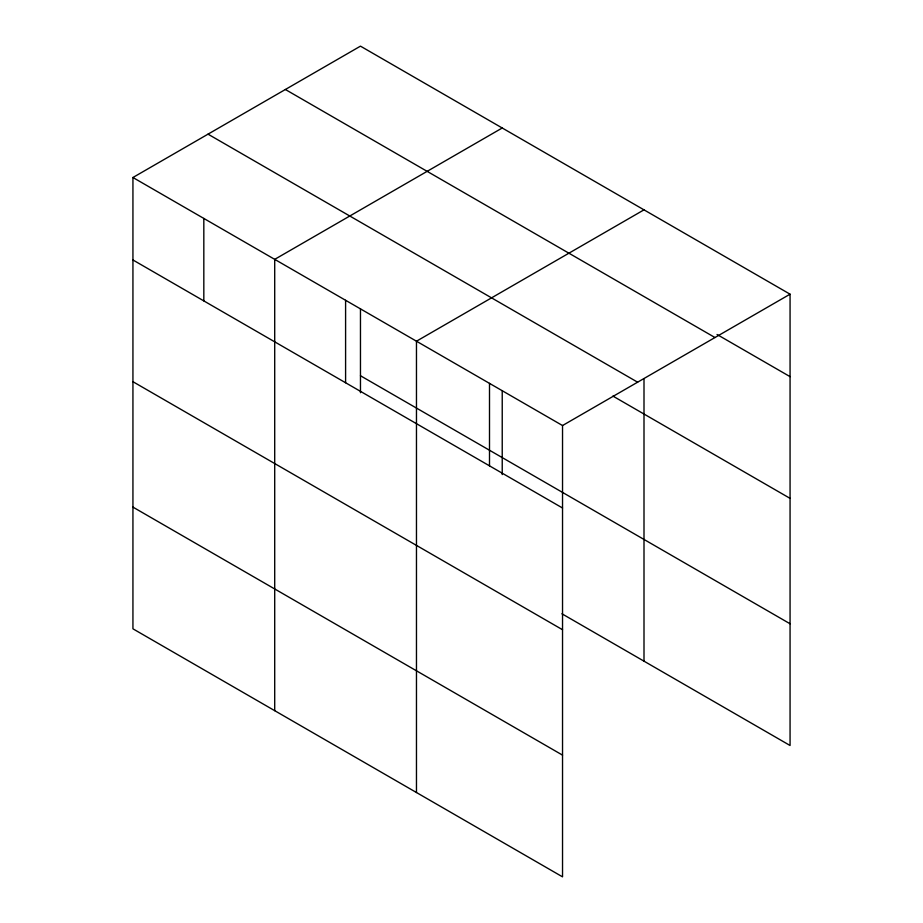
<?xml version="1.0" encoding="UTF-8"?>
<svg xmlns="http://www.w3.org/2000/svg" width="923" height="923" viewBox="0 0 923 923"><rect width="100%" height="100%" fill="white"/><g stroke="black" fill="none" stroke-linecap="round" stroke-linejoin="round"><path stroke-width="1.38" d="M132.935 177.504L562.534 425.538L562.534 876.85L132.935 628.817L132.935 177.504L360.466 46.15L790.065 294.183L790.065 745.496L561.922 613.772M502.227 127.997L274.708 259.363L274.708 710.675M644 209.844L416.469 341.21L416.469 792.522M562.534 425.538L790.065 294.183M717.033 334.484L790.065 376.653M285.38 89.496L714.979 337.53M208.021 134.158L637.62 382.191M612.907 396.082L790.065 498.362M360.466 375.742L790.065 623.775M132.935 259.974L562.534 508.008M132.935 381.695L562.534 629.728M132.935 507.108L562.534 755.129M644 378.649L644 661.156M502.227 390.614L502.227 474.584M489.502 383.368L489.502 465.838M360.466 308.767L360.466 392.725M345.594 300.287L345.594 382.757M203.821 218.439L203.821 300.91"/></g></svg>
